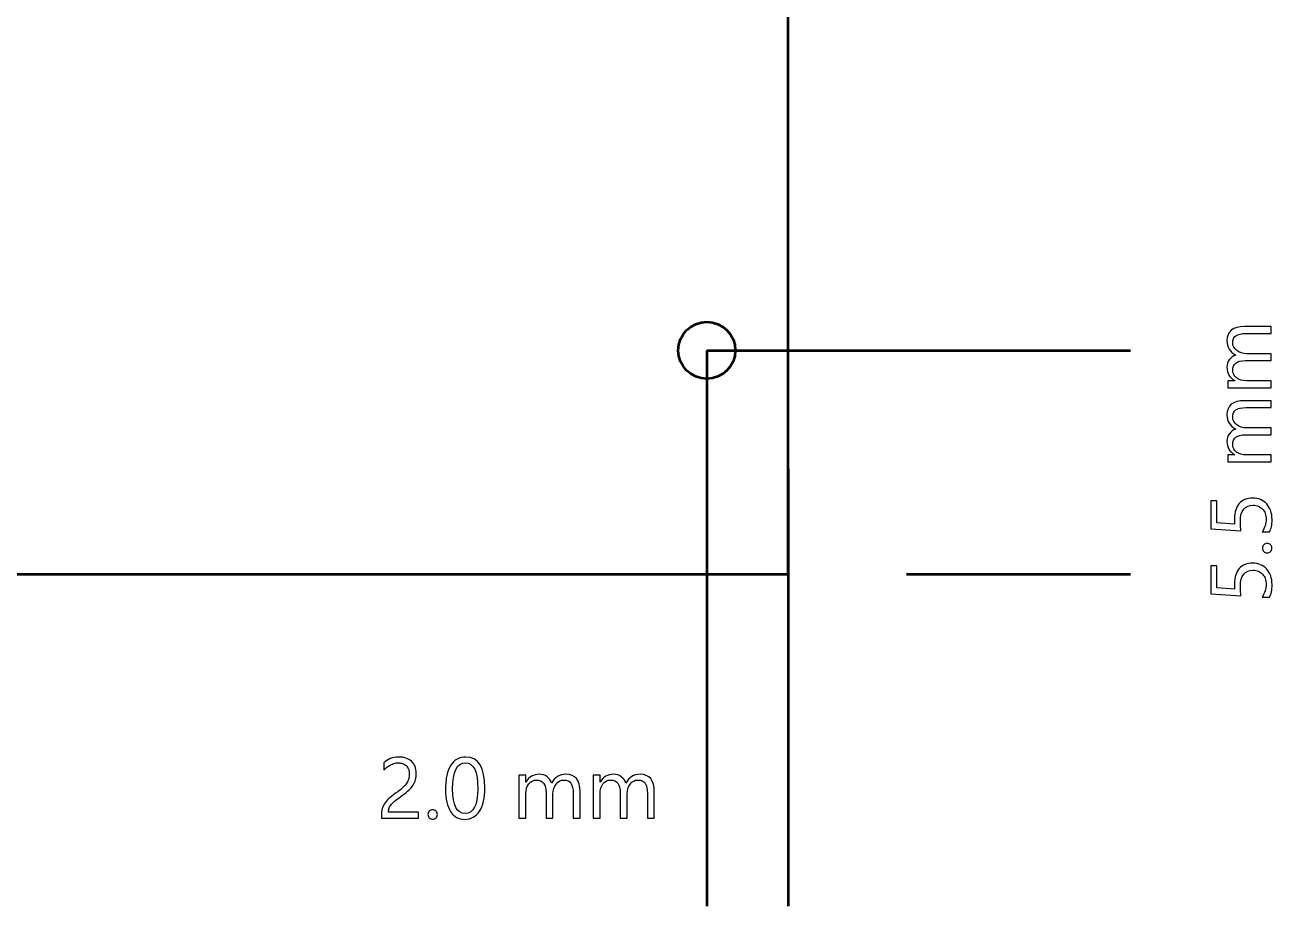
# Model space of a CAD drawing. Header units: centimetres. Extents: x -4.79 to 4.37, y -1.79 to 6.76.
# Drawn here: x -0.176 to 2.889, y -1.791 to 0.375 of the extents above; entities that cross this region are included whole.
import ezdxf

# ---------------------------------------------------------------- set-up
doc = ezdxf.new("R2010")
doc.units = ezdxf.units.CM
doc.header["$MEASUREMENT"] = 0
doc.layers.add('Layer 1', color=7, linetype='Continuous')

msp = doc.modelspace()

# ---------------------------------------------------------------- linework, layer by layer
at = {"layer": 'Layer 1', "lineweight": 53}
msp.add_lwpolyline([(-1.7, -0.975), (1.7, -0.975), (1.7, 0.975), (-1.7, 0.975), (-1.7, -0.975)], close=True, dxfattribs=at)
msp.add_ellipse((1.5, -0.42501), major_axis=(0, 0.07), ratio=1, dxfattribs=at)
at = {"layer": 'Layer 1'}
for points, knots in [([(2.8866, -0.36653), (2.8866, -0.36653), (2.8866, -0.38346), (2.8866, -0.38346), (2.8866, -0.38346), (2.8866, -0.38346), (2.82582, -0.38346), (2.82582, -0.38346), (2.82582, -0.38346), (2.8141, -0.38346), (2.80564, -0.3853), (2.80042, -0.3889), (2.80042, -0.3889), (2.79516, -0.39253), (2.79255, -0.3986), (2.79255, -0.40713), (2.79255, -0.40713), (2.79255, -0.41437), (2.79586, -0.42054), (2.80246, -0.42558), (2.80246, -0.42558), (2.80909, -0.43067), (2.817, -0.43321), (2.82624, -0.43321), (2.82624, -0.43321), (2.82624, -0.43321), (2.8866, -0.43321), (2.8866, -0.43321), (2.8866, -0.43321), (2.8866, -0.43321), (2.8866, -0.45014), (2.8866, -0.45014), (2.8866, -0.45014), (2.8866, -0.45014), (2.82377, -0.45014), (2.82377, -0.45014), (2.82377, -0.45014), (2.80296, -0.45014), (2.79255, -0.45818), (2.79255, -0.47423), (2.79255, -0.47423), (2.79255, -0.48168), (2.79565, -0.48778), (2.8019, -0.49261), (2.8019, -0.49261), (2.80814, -0.49745), (2.81626, -0.49985), (2.82624, -0.49985), (2.82624, -0.49985), (2.82624, -0.49985), (2.8866, -0.49985), (2.8866, -0.49985), (2.8866, -0.49985), (2.8866, -0.49985), (2.8866, -0.51681), (2.8866, -0.51681), (2.8866, -0.51681), (2.8866, -0.51681), (2.78077, -0.51681), (2.78077, -0.51681), (2.78077, -0.51681), (2.78077, -0.51681), (2.78077, -0.49985), (2.78077, -0.49985), (2.78077, -0.49985), (2.78077, -0.49985), (2.79752, -0.49985), (2.79752, -0.49985), (2.79752, -0.49985), (2.79752, -0.49985), (2.79752, -0.49942), (2.79752, -0.49942), (2.79752, -0.49942), (2.78468, -0.49194), (2.7783, -0.48097), (2.7783, -0.46658), (2.7783, -0.46658), (2.7783, -0.45935), (2.78031, -0.45303), (2.78433, -0.44767), (2.78433, -0.44767), (2.78835, -0.44227), (2.79364, -0.4386), (2.8002, -0.43659), (2.8002, -0.43659), (2.7856, -0.42876), (2.7783, -0.41705), (2.7783, -0.40145), (2.7783, -0.40145), (2.7783, -0.37817), (2.79265, -0.36653), (2.82137, -0.36653), (2.82137, -0.36653), (2.82137, -0.36653), (2.8866, -0.36653), (2.8866, -0.36653)], [0, 0, 0, 0, 0.04, 0.04, 0.04, 0.04, 0.08, 0.08, 0.08, 0.08, 0.12, 0.12, 0.12, 0.12, 0.16, 0.16, 0.16, 0.16, 0.2, 0.2, 0.2, 0.2, 0.24, 0.24, 0.24, 0.24, 0.28, 0.28, 0.28, 0.28, 0.32, 0.32, 0.32, 0.32, 0.36, 0.36, 0.36, 0.36, 0.4, 0.4, 0.4, 0.4, 0.44, 0.44, 0.44, 0.44, 0.48, 0.48, 0.48, 0.48, 0.52, 0.52, 0.52, 0.52, 0.56, 0.56, 0.56, 0.56, 0.6, 0.6, 0.6, 0.6, 0.64, 0.64, 0.64, 0.64, 0.68, 0.68, 0.68, 0.68, 0.72, 0.72, 0.72, 0.72, 0.76, 0.76, 0.76, 0.76, 0.8, 0.8, 0.8, 0.8, 0.84, 0.84, 0.84, 0.84, 0.88, 0.88, 0.88, 0.88, 0.92, 0.92, 0.92, 0.92, 1, 1, 1, 1]), ([(2.8866, -0.54885), (2.8866, -0.54885), (2.8866, -0.56578), (2.8866, -0.56578), (2.8866, -0.56578), (2.8866, -0.56578), (2.82582, -0.56578), (2.82582, -0.56578), (2.82582, -0.56578), (2.8141, -0.56578), (2.80564, -0.56762), (2.80042, -0.57122), (2.80042, -0.57122), (2.79516, -0.57485), (2.79255, -0.58092), (2.79255, -0.58945), (2.79255, -0.58945), (2.79255, -0.59669), (2.79586, -0.60286), (2.80246, -0.6079), (2.80246, -0.6079), (2.80909, -0.61299), (2.817, -0.61553), (2.82624, -0.61553), (2.82624, -0.61553), (2.82624, -0.61553), (2.8866, -0.61553), (2.8866, -0.61553), (2.8866, -0.61553), (2.8866, -0.61553), (2.8866, -0.63246), (2.8866, -0.63246), (2.8866, -0.63246), (2.8866, -0.63246), (2.82377, -0.63246), (2.82377, -0.63246), (2.82377, -0.63246), (2.80296, -0.63246), (2.79255, -0.6405), (2.79255, -0.65655), (2.79255, -0.65655), (2.79255, -0.664), (2.79565, -0.6701), (2.8019, -0.67493), (2.8019, -0.67493), (2.80814, -0.67977), (2.81626, -0.68217), (2.82624, -0.68217), (2.82624, -0.68217), (2.82624, -0.68217), (2.8866, -0.68217), (2.8866, -0.68217), (2.8866, -0.68217), (2.8866, -0.68217), (2.8866, -0.69913), (2.8866, -0.69913), (2.8866, -0.69913), (2.8866, -0.69913), (2.78077, -0.69913), (2.78077, -0.69913), (2.78077, -0.69913), (2.78077, -0.69913), (2.78077, -0.68217), (2.78077, -0.68217), (2.78077, -0.68217), (2.78077, -0.68217), (2.79752, -0.68217), (2.79752, -0.68217), (2.79752, -0.68217), (2.79752, -0.68217), (2.79752, -0.68174), (2.79752, -0.68174), (2.79752, -0.68174), (2.78468, -0.67426), (2.7783, -0.66329), (2.7783, -0.6489), (2.7783, -0.6489), (2.7783, -0.64167), (2.78031, -0.63535), (2.78433, -0.62999), (2.78433, -0.62999), (2.78835, -0.62459), (2.79364, -0.62092), (2.8002, -0.61891), (2.8002, -0.61891), (2.7856, -0.61108), (2.7783, -0.59937), (2.7783, -0.58377), (2.7783, -0.58377), (2.7783, -0.56049), (2.79265, -0.54885), (2.82137, -0.54885), (2.82137, -0.54885), (2.82137, -0.54885), (2.8866, -0.54885), (2.8866, -0.54885)], [0, 0, 0, 0, 0.04, 0.04, 0.04, 0.04, 0.08, 0.08, 0.08, 0.08, 0.12, 0.12, 0.12, 0.12, 0.16, 0.16, 0.16, 0.16, 0.2, 0.2, 0.2, 0.2, 0.24, 0.24, 0.24, 0.24, 0.28, 0.28, 0.28, 0.28, 0.32, 0.32, 0.32, 0.32, 0.36, 0.36, 0.36, 0.36, 0.4, 0.4, 0.4, 0.4, 0.44, 0.44, 0.44, 0.44, 0.48, 0.48, 0.48, 0.48, 0.52, 0.52, 0.52, 0.52, 0.56, 0.56, 0.56, 0.56, 0.6, 0.6, 0.6, 0.6, 0.64, 0.64, 0.64, 0.64, 0.68, 0.68, 0.68, 0.68, 0.72, 0.72, 0.72, 0.72, 0.76, 0.76, 0.76, 0.76, 0.8, 0.8, 0.8, 0.8, 0.84, 0.84, 0.84, 0.84, 0.88, 0.88, 0.88, 0.88, 0.92, 0.92, 0.92, 0.92, 1, 1, 1, 1]), ([(2.84134, -0.78821), (2.84857, -0.78821), (2.8551, -0.78945), (2.86095, -0.79195), (2.86095, -0.79195), (2.86681, -0.79442), (2.87185, -0.79795), (2.87605, -0.80254), (2.87605, -0.80254), (2.88025, -0.80712), (2.8835, -0.81266), (2.88579, -0.81912), (2.88579, -0.81912), (2.88805, -0.82561), (2.88918, -0.83281), (2.88918, -0.84071), (2.88918, -0.84071), (2.88918, -0.8545), (2.88713, -0.86473), (2.88297, -0.87144), (2.88297, -0.87144), (2.88297, -0.87144), (2.86501, -0.87144), (2.86501, -0.87144), (2.86501, -0.87144), (2.87147, -0.86135), (2.87471, -0.85105), (2.87471, -0.84053), (2.87471, -0.84053), (2.87471, -0.83513), (2.87394, -0.8303), (2.87235, -0.826), (2.87235, -0.826), (2.87076, -0.82169), (2.86854, -0.81803), (2.86572, -0.81499), (2.86572, -0.81499), (2.86289, -0.81196), (2.85947, -0.80963), (2.85548, -0.80801), (2.85548, -0.80801), (2.8515, -0.80638), (2.84712, -0.80557), (2.84236, -0.80557), (2.84236, -0.80557), (2.83273, -0.80557), (2.82515, -0.80882), (2.81968, -0.81531), (2.81968, -0.81531), (2.81421, -0.82176), (2.81146, -0.83118), (2.81146, -0.8435), (2.81146, -0.8435), (2.81146, -0.84551), (2.81149, -0.84762), (2.81156, -0.84981), (2.81156, -0.84981), (2.81163, -0.85203), (2.8117, -0.85422), (2.81181, -0.85644), (2.81181, -0.85644), (2.81192, -0.85863), (2.81206, -0.86078), (2.8122, -0.8629), (2.8122, -0.8629), (2.8123, -0.86498), (2.81248, -0.86692), (2.81269, -0.86861), (2.81269, -0.86861), (2.81269, -0.86861), (2.7384, -0.86357), (2.7384, -0.86357), (2.7384, -0.86357), (2.7384, -0.86357), (2.7384, -0.79502), (2.7384, -0.79502), (2.7384, -0.79502), (2.7384, -0.79502), (2.75367, -0.79502), (2.75367, -0.79502), (2.75367, -0.79502), (2.75367, -0.79502), (2.75367, -0.84889), (2.75367, -0.84889), (2.75367, -0.84889), (2.75367, -0.84889), (2.7972, -0.85189), (2.7972, -0.85189), (2.7972, -0.85189), (2.79706, -0.84967), (2.79692, -0.84734), (2.79685, -0.84487), (2.79685, -0.84487), (2.79675, -0.84237), (2.79668, -0.84018), (2.79668, -0.83824), (2.79668, -0.83824), (2.79668, -0.83037), (2.7977, -0.82335), (2.79978, -0.81714), (2.79978, -0.81714), (2.80186, -0.81097), (2.80479, -0.80571), (2.80863, -0.80141), (2.80863, -0.80141), (2.81244, -0.7971), (2.81714, -0.79382), (2.82268, -0.79157), (2.82268, -0.79157), (2.82821, -0.78934), (2.83442, -0.78821), (2.84134, -0.78821)], [0, 0, 0, 0, 0.0344828, 0.0344828, 0.0344828, 0.0344828, 0.0689655, 0.0689655, 0.0689655, 0.0689655, 0.1034483, 0.1034483, 0.1034483, 0.1034483, 0.137931, 0.137931, 0.137931, 0.137931, 0.1724138, 0.1724138, 0.1724138, 0.1724138, 0.2068966, 0.2068966, 0.2068966, 0.2068966, 0.2413793, 0.2413793, 0.2413793, 0.2413793, 0.2758621, 0.2758621, 0.2758621, 0.2758621, 0.3103448, 0.3103448, 0.3103448, 0.3103448, 0.3448276, 0.3448276, 0.3448276, 0.3448276, 0.3793103, 0.3793103, 0.3793103, 0.3793103, 0.4137931, 0.4137931, 0.4137931, 0.4137931, 0.4482759, 0.4482759, 0.4482759, 0.4482759, 0.4827586, 0.4827586, 0.4827586, 0.4827586, 0.5172414, 0.5172414, 0.5172414, 0.5172414, 0.5517241, 0.5517241, 0.5517241, 0.5517241, 0.5862069, 0.5862069, 0.5862069, 0.5862069, 0.6206897, 0.6206897, 0.6206897, 0.6206897, 0.6551724, 0.6551724, 0.6551724, 0.6551724, 0.6896552, 0.6896552, 0.6896552, 0.6896552, 0.7241379, 0.7241379, 0.7241379, 0.7241379, 0.7586207, 0.7586207, 0.7586207, 0.7586207, 0.7931034, 0.7931034, 0.7931034, 0.7931034, 0.8275862, 0.8275862, 0.8275862, 0.8275862, 0.862069, 0.862069, 0.862069, 0.862069, 0.8965517, 0.8965517, 0.8965517, 0.8965517, 0.9310345, 0.9310345, 0.9310345, 0.9310345, 1, 1, 1, 1]), ([(2.88886, -0.91123), (2.88886, -0.91441), (2.88773, -0.91709), (2.88547, -0.91935), (2.88547, -0.91935), (2.88318, -0.92157), (2.88046, -0.9227), (2.87729, -0.9227), (2.87729, -0.9227), (2.87411, -0.9227), (2.8714, -0.92157), (2.86907, -0.91935), (2.86907, -0.91935), (2.86677, -0.91709), (2.86561, -0.91441), (2.86561, -0.91123), (2.86561, -0.91123), (2.86561, -0.90799), (2.86677, -0.90524), (2.86907, -0.90294), (2.86907, -0.90294), (2.8714, -0.90069), (2.87411, -0.89956), (2.87729, -0.89956), (2.87729, -0.89956), (2.88046, -0.89956), (2.88318, -0.90069), (2.88547, -0.90294), (2.88547, -0.90294), (2.88773, -0.90524), (2.88886, -0.90799), (2.88886, -0.91123)], [0, 0, 0, 0, 0.1111111, 0.1111111, 0.1111111, 0.1111111, 0.2222222, 0.2222222, 0.2222222, 0.2222222, 0.3333333, 0.3333333, 0.3333333, 0.3333333, 0.4444444, 0.4444444, 0.4444444, 0.4444444, 0.5555556, 0.5555556, 0.5555556, 0.5555556, 0.6666667, 0.6666667, 0.6666667, 0.6666667, 0.7777778, 0.7777778, 0.7777778, 0.7777778, 1, 1, 1, 1]), ([(2.84134, -0.9482), (2.84857, -0.9482), (2.8551, -0.94944), (2.86095, -0.95194), (2.86095, -0.95194), (2.86681, -0.95441), (2.87185, -0.95794), (2.87605, -0.96253), (2.87605, -0.96253), (2.88025, -0.96711), (2.8835, -0.97265), (2.88579, -0.97911), (2.88579, -0.97911), (2.88805, -0.9856), (2.88918, -0.9928), (2.88918, -1.0007), (2.88918, -1.0007), (2.88918, -1.01449), (2.88713, -1.02472), (2.88297, -1.03143), (2.88297, -1.03143), (2.88297, -1.03143), (2.86501, -1.03143), (2.86501, -1.03143), (2.86501, -1.03143), (2.87147, -1.02134), (2.87471, -1.01104), (2.87471, -1.00052), (2.87471, -1.00052), (2.87471, -0.99512), (2.87394, -0.99029), (2.87235, -0.98599), (2.87235, -0.98599), (2.87076, -0.98168), (2.86854, -0.97802), (2.86572, -0.97498), (2.86572, -0.97498), (2.86289, -0.97195), (2.85947, -0.96962), (2.85548, -0.968), (2.85548, -0.968), (2.8515, -0.96637), (2.84712, -0.96556), (2.84236, -0.96556), (2.84236, -0.96556), (2.83273, -0.96556), (2.82515, -0.96881), (2.81968, -0.9753), (2.81968, -0.9753), (2.81421, -0.98175), (2.81146, -0.99117), (2.81146, -1.00349), (2.81146, -1.00349), (2.81146, -1.0055), (2.81149, -1.00761), (2.81156, -1.0098), (2.81156, -1.0098), (2.81163, -1.01202), (2.8117, -1.01421), (2.81181, -1.01643), (2.81181, -1.01643), (2.81192, -1.01862), (2.81206, -1.02077), (2.8122, -1.02289), (2.8122, -1.02289), (2.8123, -1.02497), (2.81248, -1.02691), (2.81269, -1.0286), (2.81269, -1.0286), (2.81269, -1.0286), (2.7384, -1.02356), (2.7384, -1.02356), (2.7384, -1.02356), (2.7384, -1.02356), (2.7384, -0.95501), (2.7384, -0.95501), (2.7384, -0.95501), (2.7384, -0.95501), (2.75367, -0.95501), (2.75367, -0.95501), (2.75367, -0.95501), (2.75367, -0.95501), (2.75367, -1.00888), (2.75367, -1.00888), (2.75367, -1.00888), (2.75367, -1.00888), (2.7972, -1.01188), (2.7972, -1.01188), (2.7972, -1.01188), (2.79706, -1.00966), (2.79692, -1.00733), (2.79685, -1.00486), (2.79685, -1.00486), (2.79675, -1.00236), (2.79668, -1.00017), (2.79668, -0.99823), (2.79668, -0.99823), (2.79668, -0.99036), (2.7977, -0.98334), (2.79978, -0.97713), (2.79978, -0.97713), (2.80186, -0.97096), (2.80479, -0.9657), (2.80863, -0.9614), (2.80863, -0.9614), (2.81244, -0.95709), (2.81714, -0.95381), (2.82268, -0.95156), (2.82268, -0.95156), (2.82821, -0.94933), (2.83442, -0.9482), (2.84134, -0.9482)], [0, 0, 0, 0, 0.0344828, 0.0344828, 0.0344828, 0.0344828, 0.0689655, 0.0689655, 0.0689655, 0.0689655, 0.1034483, 0.1034483, 0.1034483, 0.1034483, 0.137931, 0.137931, 0.137931, 0.137931, 0.1724138, 0.1724138, 0.1724138, 0.1724138, 0.2068966, 0.2068966, 0.2068966, 0.2068966, 0.2413793, 0.2413793, 0.2413793, 0.2413793, 0.2758621, 0.2758621, 0.2758621, 0.2758621, 0.3103448, 0.3103448, 0.3103448, 0.3103448, 0.3448276, 0.3448276, 0.3448276, 0.3448276, 0.3793103, 0.3793103, 0.3793103, 0.3793103, 0.4137931, 0.4137931, 0.4137931, 0.4137931, 0.4482759, 0.4482759, 0.4482759, 0.4482759, 0.4827586, 0.4827586, 0.4827586, 0.4827586, 0.5172414, 0.5172414, 0.5172414, 0.5172414, 0.5517241, 0.5517241, 0.5517241, 0.5517241, 0.5862069, 0.5862069, 0.5862069, 0.5862069, 0.6206897, 0.6206897, 0.6206897, 0.6206897, 0.6551724, 0.6551724, 0.6551724, 0.6551724, 0.6896552, 0.6896552, 0.6896552, 0.6896552, 0.7241379, 0.7241379, 0.7241379, 0.7241379, 0.7586207, 0.7586207, 0.7586207, 0.7586207, 0.7931034, 0.7931034, 0.7931034, 0.7931034, 0.8275862, 0.8275862, 0.8275862, 0.8275862, 0.862069, 0.862069, 0.862069, 0.862069, 0.8965517, 0.8965517, 0.8965517, 0.8965517, 0.9310345, 0.9310345, 0.9310345, 0.9310345, 1, 1, 1, 1]), ([(0.76894, -1.46599), (0.76894, -1.46144), (0.76823, -1.45749), (0.76682, -1.4541), (0.76682, -1.4541), (0.76541, -1.45075), (0.76347, -1.44792), (0.76104, -1.4457), (0.76104, -1.4457), (0.75857, -1.44344), (0.75571, -1.44179), (0.75239, -1.44069), (0.75239, -1.44069), (0.74908, -1.43956), (0.74551, -1.43903), (0.74163, -1.43903), (0.74163, -1.43903), (0.73835, -1.43903), (0.73511, -1.43946), (0.73193, -1.44038), (0.73193, -1.44038), (0.72876, -1.44126), (0.72569, -1.44249), (0.72269, -1.44408), (0.72269, -1.44408), (0.71969, -1.44567), (0.7168, -1.44757), (0.71401, -1.44976), (0.71401, -1.44976), (0.71119, -1.45198), (0.70861, -1.45442), (0.70618, -1.4571), (0.70618, -1.4571), (0.70618, -1.4571), (0.70618, -1.43893), (0.70618, -1.43893), (0.70618, -1.43893), (0.71094, -1.43431), (0.71627, -1.43078), (0.72216, -1.42831), (0.72216, -1.42831), (0.72805, -1.42588), (0.73525, -1.42464), (0.74372, -1.42464), (0.74372, -1.42464), (0.74978, -1.42464), (0.75539, -1.42552), (0.76054, -1.42729), (0.76054, -1.42729), (0.76573, -1.42905), (0.77021, -1.43163), (0.77398, -1.43498), (0.77398, -1.43498), (0.77779, -1.43836), (0.78076, -1.44253), (0.78295, -1.4475), (0.78295, -1.4475), (0.7851, -1.45248), (0.78619, -1.45816), (0.78619, -1.46454), (0.78619, -1.46454), (0.78619, -1.4704), (0.78552, -1.47572), (0.78418, -1.48049), (0.78418, -1.48049), (0.78284, -1.48521), (0.78079, -1.48969), (0.77808, -1.49389), (0.77808, -1.49389), (0.77536, -1.49813), (0.77194, -1.50215), (0.76778, -1.50599), (0.76778, -1.50599), (0.76365, -1.50987), (0.75881, -1.51379), (0.75321, -1.51778), (0.75321, -1.51778), (0.74626, -1.52275), (0.74054, -1.52698), (0.73602, -1.53051), (0.73602, -1.53051), (0.73151, -1.534), (0.72791, -1.53728), (0.72527, -1.54035), (0.72527, -1.54035), (0.72262, -1.54342), (0.72075, -1.54649), (0.71969, -1.54956), (0.71969, -1.54956), (0.7186, -1.55263), (0.71807, -1.55616), (0.71807, -1.56015), (0.71807, -1.56015), (0.71807, -1.56015), (0.79187, -1.56015), (0.79187, -1.56015), (0.79187, -1.56015), (0.79187, -1.56015), (0.79187, -1.57535), (0.79187, -1.57535), (0.79187, -1.57535), (0.79187, -1.57535), (0.70039, -1.57535), (0.70039, -1.57535), (0.70039, -1.57535), (0.70039, -1.57535), (0.70039, -1.56801), (0.70039, -1.56801), (0.70039, -1.56801), (0.70039, -1.56166), (0.7011, -1.55609), (0.70248, -1.55125), (0.70248, -1.55125), (0.70385, -1.54646), (0.70611, -1.54187), (0.70928, -1.53753), (0.70928, -1.53753), (0.71246, -1.53319), (0.71662, -1.52885), (0.72174, -1.52451), (0.72174, -1.52451), (0.72689, -1.52017), (0.73317, -1.51527), (0.74061, -1.50984), (0.74061, -1.50984), (0.74597, -1.50596), (0.75049, -1.50229), (0.75409, -1.49876), (0.75409, -1.49876), (0.75772, -1.49523), (0.76061, -1.49174), (0.76284, -1.48821), (0.76284, -1.48821), (0.76502, -1.48472), (0.76661, -1.48116), (0.76753, -1.47752), (0.76753, -1.47752), (0.76848, -1.47389), (0.76894, -1.47008), (0.76894, -1.46599)], [0, 0, 0, 0, 0.0277778, 0.0277778, 0.0277778, 0.0277778, 0.0555556, 0.0555556, 0.0555556, 0.0555556, 0.0833333, 0.0833333, 0.0833333, 0.0833333, 0.1111111, 0.1111111, 0.1111111, 0.1111111, 0.1388889, 0.1388889, 0.1388889, 0.1388889, 0.1666667, 0.1666667, 0.1666667, 0.1666667, 0.1944444, 0.1944444, 0.1944444, 0.1944444, 0.2222222, 0.2222222, 0.2222222, 0.2222222, 0.25, 0.25, 0.25, 0.25, 0.2777778, 0.2777778, 0.2777778, 0.2777778, 0.3055556, 0.3055556, 0.3055556, 0.3055556, 0.3333333, 0.3333333, 0.3333333, 0.3333333, 0.3611111, 0.3611111, 0.3611111, 0.3611111, 0.3888889, 0.3888889, 0.3888889, 0.3888889, 0.4166667, 0.4166667, 0.4166667, 0.4166667, 0.4444444, 0.4444444, 0.4444444, 0.4444444, 0.4722222, 0.4722222, 0.4722222, 0.4722222, 0.5, 0.5, 0.5, 0.5, 0.5277778, 0.5277778, 0.5277778, 0.5277778, 0.5555556, 0.5555556, 0.5555556, 0.5555556, 0.5833333, 0.5833333, 0.5833333, 0.5833333, 0.6111111, 0.6111111, 0.6111111, 0.6111111, 0.6388889, 0.6388889, 0.6388889, 0.6388889, 0.6666667, 0.6666667, 0.6666667, 0.6666667, 0.6944444, 0.6944444, 0.6944444, 0.6944444, 0.7222222, 0.7222222, 0.7222222, 0.7222222, 0.75, 0.75, 0.75, 0.75, 0.7777778, 0.7777778, 0.7777778, 0.7777778, 0.8055556, 0.8055556, 0.8055556, 0.8055556, 0.8333333, 0.8333333, 0.8333333, 0.8333333, 0.8611111, 0.8611111, 0.8611111, 0.8611111, 0.8888889, 0.8888889, 0.8888889, 0.8888889, 0.9166667, 0.9166667, 0.9166667, 0.9166667, 0.9444444, 0.9444444, 0.9444444, 0.9444444, 1, 1, 1, 1]), ([(0.95454, -1.50063), (0.95454, -1.51301), (0.95345, -1.52402), (0.95119, -1.53358), (0.95119, -1.53358), (0.94897, -1.54318), (0.94572, -1.55125), (0.94149, -1.55782), (0.94149, -1.55782), (0.93726, -1.56441), (0.93203, -1.56939), (0.92586, -1.57281), (0.92586, -1.57281), (0.91969, -1.57623), (0.9127, -1.57793), (0.90483, -1.57793), (0.90483, -1.57793), (0.89739, -1.57793), (0.89076, -1.5763), (0.88494, -1.57302), (0.88494, -1.57302), (0.87912, -1.56974), (0.87421, -1.56498), (0.87023, -1.5587), (0.87023, -1.5587), (0.8662, -1.55245), (0.86317, -1.54473), (0.86112, -1.53563), (0.86112, -1.53563), (0.85904, -1.52649), (0.85802, -1.51601), (0.85802, -1.50423), (0.85802, -1.50423), (0.85802, -1.49128), (0.85911, -1.47985), (0.86127, -1.46994), (0.86127, -1.46994), (0.86345, -1.45999), (0.86663, -1.4517), (0.87083, -1.44496), (0.87083, -1.44496), (0.87502, -1.43826), (0.88025, -1.43318), (0.88649, -1.42976), (0.88649, -1.42976), (0.89273, -1.42637), (0.89986, -1.42464), (0.90794, -1.42464), (0.90794, -1.42464), (0.93902, -1.42464), (0.95454, -1.44997), (0.95454, -1.50063)], [0, 0, 0, 0, 0.0714286, 0.0714286, 0.0714286, 0.0714286, 0.1428571, 0.1428571, 0.1428571, 0.1428571, 0.2142857, 0.2142857, 0.2142857, 0.2142857, 0.2857143, 0.2857143, 0.2857143, 0.2857143, 0.3571429, 0.3571429, 0.3571429, 0.3571429, 0.4285714, 0.4285714, 0.4285714, 0.4285714, 0.5, 0.5, 0.5, 0.5, 0.5714286, 0.5714286, 0.5714286, 0.5714286, 0.6428571, 0.6428571, 0.6428571, 0.6428571, 0.7142857, 0.7142857, 0.7142857, 0.7142857, 0.7857143, 0.7857143, 0.7857143, 0.7857143, 0.8571429, 0.8571429, 0.8571429, 0.8571429, 1, 1, 1, 1]), ([(0.93718, -1.50229), (0.93718, -1.4601), (0.92717, -1.43903), (0.90713, -1.43903), (0.90713, -1.43903), (0.88596, -1.43903), (0.87538, -1.46048), (0.87538, -1.50342), (0.87538, -1.50342), (0.87538, -1.54346), (0.88575, -1.56346), (0.90649, -1.56346), (0.90649, -1.56346), (0.92695, -1.56346), (0.93718, -1.54307), (0.93718, -1.50229)], [0, 0, 0, 0, 0.2, 0.2, 0.2, 0.2, 0.4, 0.4, 0.4, 0.4, 0.6, 0.6, 0.6, 0.6, 1, 1, 1, 1]), ([(1.18865, -1.57535), (1.18865, -1.57535), (1.17172, -1.57535), (1.17172, -1.57535), (1.17172, -1.57535), (1.17172, -1.57535), (1.17172, -1.51457), (1.17172, -1.51457), (1.17172, -1.51457), (1.17172, -1.50285), (1.16988, -1.49439), (1.16628, -1.48917), (1.16628, -1.48917), (1.16265, -1.48391), (1.15658, -1.4813), (1.14805, -1.4813), (1.14805, -1.4813), (1.14081, -1.4813), (1.13464, -1.48461), (1.1296, -1.49121), (1.1296, -1.49121), (1.12451, -1.49784), (1.12197, -1.50575), (1.12197, -1.51499), (1.12197, -1.51499), (1.12197, -1.51499), (1.12197, -1.57535), (1.12197, -1.57535), (1.12197, -1.57535), (1.12197, -1.57535), (1.10504, -1.57535), (1.10504, -1.57535), (1.10504, -1.57535), (1.10504, -1.57535), (1.10504, -1.51252), (1.10504, -1.51252), (1.10504, -1.51252), (1.10504, -1.49171), (1.097, -1.4813), (1.08095, -1.4813), (1.08095, -1.4813), (1.0735, -1.4813), (1.0674, -1.4844), (1.06257, -1.49065), (1.06257, -1.49065), (1.05773, -1.49689), (1.05533, -1.50501), (1.05533, -1.51499), (1.05533, -1.51499), (1.05533, -1.51499), (1.05533, -1.57535), (1.05533, -1.57535), (1.05533, -1.57535), (1.05533, -1.57535), (1.03837, -1.57535), (1.03837, -1.57535), (1.03837, -1.57535), (1.03837, -1.57535), (1.03837, -1.46952), (1.03837, -1.46952), (1.03837, -1.46952), (1.03837, -1.46952), (1.05533, -1.46952), (1.05533, -1.46952), (1.05533, -1.46952), (1.05533, -1.46952), (1.05533, -1.48627), (1.05533, -1.48627), (1.05533, -1.48627), (1.05533, -1.48627), (1.05576, -1.48627), (1.05576, -1.48627), (1.05576, -1.48627), (1.06324, -1.47343), (1.07421, -1.46705), (1.0886, -1.46705), (1.0886, -1.46705), (1.09583, -1.46705), (1.10215, -1.46906), (1.10751, -1.47308), (1.10751, -1.47308), (1.11291, -1.4771), (1.11658, -1.48239), (1.11859, -1.48895), (1.11859, -1.48895), (1.12642, -1.47435), (1.13813, -1.46705), (1.15373, -1.46705), (1.15373, -1.46705), (1.17701, -1.46705), (1.18865, -1.4814), (1.18865, -1.51012), (1.18865, -1.51012), (1.18865, -1.51012), (1.18865, -1.57535), (1.18865, -1.57535)], [0, 0, 0, 0, 0.04, 0.04, 0.04, 0.04, 0.08, 0.08, 0.08, 0.08, 0.12, 0.12, 0.12, 0.12, 0.16, 0.16, 0.16, 0.16, 0.2, 0.2, 0.2, 0.2, 0.24, 0.24, 0.24, 0.24, 0.28, 0.28, 0.28, 0.28, 0.32, 0.32, 0.32, 0.32, 0.36, 0.36, 0.36, 0.36, 0.4, 0.4, 0.4, 0.4, 0.44, 0.44, 0.44, 0.44, 0.48, 0.48, 0.48, 0.48, 0.52, 0.52, 0.52, 0.52, 0.56, 0.56, 0.56, 0.56, 0.6, 0.6, 0.6, 0.6, 0.64, 0.64, 0.64, 0.64, 0.68, 0.68, 0.68, 0.68, 0.72, 0.72, 0.72, 0.72, 0.76, 0.76, 0.76, 0.76, 0.8, 0.8, 0.8, 0.8, 0.84, 0.84, 0.84, 0.84, 0.88, 0.88, 0.88, 0.88, 0.92, 0.92, 0.92, 0.92, 1, 1, 1, 1]), ([(1.37097, -1.57535), (1.37097, -1.57535), (1.35404, -1.57535), (1.35404, -1.57535), (1.35404, -1.57535), (1.35404, -1.57535), (1.35404, -1.51457), (1.35404, -1.51457), (1.35404, -1.51457), (1.35404, -1.50285), (1.3522, -1.49439), (1.3486, -1.48917), (1.3486, -1.48917), (1.34497, -1.48391), (1.3389, -1.4813), (1.33037, -1.4813), (1.33037, -1.4813), (1.32313, -1.4813), (1.31696, -1.48461), (1.31192, -1.49121), (1.31192, -1.49121), (1.30683, -1.49784), (1.30429, -1.50575), (1.30429, -1.51499), (1.30429, -1.51499), (1.30429, -1.51499), (1.30429, -1.57535), (1.30429, -1.57535), (1.30429, -1.57535), (1.30429, -1.57535), (1.28736, -1.57535), (1.28736, -1.57535), (1.28736, -1.57535), (1.28736, -1.57535), (1.28736, -1.51252), (1.28736, -1.51252), (1.28736, -1.51252), (1.28736, -1.49171), (1.27932, -1.4813), (1.26327, -1.4813), (1.26327, -1.4813), (1.25582, -1.4813), (1.24972, -1.4844), (1.24489, -1.49065), (1.24489, -1.49065), (1.24005, -1.49689), (1.23765, -1.50501), (1.23765, -1.51499), (1.23765, -1.51499), (1.23765, -1.51499), (1.23765, -1.57535), (1.23765, -1.57535), (1.23765, -1.57535), (1.23765, -1.57535), (1.22069, -1.57535), (1.22069, -1.57535), (1.22069, -1.57535), (1.22069, -1.57535), (1.22069, -1.46952), (1.22069, -1.46952), (1.22069, -1.46952), (1.22069, -1.46952), (1.23765, -1.46952), (1.23765, -1.46952), (1.23765, -1.46952), (1.23765, -1.46952), (1.23765, -1.48627), (1.23765, -1.48627), (1.23765, -1.48627), (1.23765, -1.48627), (1.23808, -1.48627), (1.23808, -1.48627), (1.23808, -1.48627), (1.24556, -1.47343), (1.25653, -1.46705), (1.27092, -1.46705), (1.27092, -1.46705), (1.27815, -1.46705), (1.28447, -1.46906), (1.28983, -1.47308), (1.28983, -1.47308), (1.29523, -1.4771), (1.2989, -1.48239), (1.30091, -1.48895), (1.30091, -1.48895), (1.30874, -1.47435), (1.32045, -1.46705), (1.33605, -1.46705), (1.33605, -1.46705), (1.35933, -1.46705), (1.37097, -1.4814), (1.37097, -1.51012), (1.37097, -1.51012), (1.37097, -1.51012), (1.37097, -1.57535), (1.37097, -1.57535)], [0, 0, 0, 0, 0.04, 0.04, 0.04, 0.04, 0.08, 0.08, 0.08, 0.08, 0.12, 0.12, 0.12, 0.12, 0.16, 0.16, 0.16, 0.16, 0.2, 0.2, 0.2, 0.2, 0.24, 0.24, 0.24, 0.24, 0.28, 0.28, 0.28, 0.28, 0.32, 0.32, 0.32, 0.32, 0.36, 0.36, 0.36, 0.36, 0.4, 0.4, 0.4, 0.4, 0.44, 0.44, 0.44, 0.44, 0.48, 0.48, 0.48, 0.48, 0.52, 0.52, 0.52, 0.52, 0.56, 0.56, 0.56, 0.56, 0.6, 0.6, 0.6, 0.6, 0.64, 0.64, 0.64, 0.64, 0.68, 0.68, 0.68, 0.68, 0.72, 0.72, 0.72, 0.72, 0.76, 0.76, 0.76, 0.76, 0.8, 0.8, 0.8, 0.8, 0.84, 0.84, 0.84, 0.84, 0.88, 0.88, 0.88, 0.88, 0.92, 0.92, 0.92, 0.92, 1, 1, 1, 1]), ([(0.82627, -1.57761), (0.82309, -1.57761), (0.82041, -1.57648), (0.81815, -1.57422), (0.81815, -1.57422), (0.81593, -1.57193), (0.8148, -1.56921), (0.8148, -1.56604), (0.8148, -1.56604), (0.8148, -1.56286), (0.81593, -1.56015), (0.81815, -1.55782), (0.81815, -1.55782), (0.82041, -1.55552), (0.82309, -1.55436), (0.82627, -1.55436), (0.82627, -1.55436), (0.82951, -1.55436), (0.83226, -1.55552), (0.83456, -1.55782), (0.83456, -1.55782), (0.83681, -1.56015), (0.83794, -1.56286), (0.83794, -1.56604), (0.83794, -1.56604), (0.83794, -1.56921), (0.83681, -1.57193), (0.83456, -1.57422), (0.83456, -1.57422), (0.83226, -1.57648), (0.82951, -1.57761), (0.82627, -1.57761)], [0, 0, 0, 0, 0.1111111, 0.1111111, 0.1111111, 0.1111111, 0.2222222, 0.2222222, 0.2222222, 0.2222222, 0.3333333, 0.3333333, 0.3333333, 0.3333333, 0.4444444, 0.4444444, 0.4444444, 0.4444444, 0.5555556, 0.5555556, 0.5555556, 0.5555556, 0.6666667, 0.6666667, 0.6666667, 0.6666667, 0.7777778, 0.7777778, 0.7777778, 0.7777778, 1, 1, 1, 1])]:
    msp.add_open_spline(points, degree=3, knots=knots, dxfattribs=at)
at = {"layer": 'Layer 1', "lineweight": 53}
for points in [[(1.5, -0.42501), (1.5, -0.42501), (2.54106, -0.42501), (2.54106, -0.42501)], [(1.5, -0.42501), (1.5, -0.42501), (1.5, -1.79106), (1.5, -1.79106)], [(2.25, -0.42501), (2.25, -0.42501), (2.25, -0.42501), (2.25, -0.42501)], [(1.7, -0.71607), (1.7, -0.71607), (1.7, -1.79106), (1.7, -1.79106)], [(1.99106, -0.975), (1.99106, -0.975), (2.54106, -0.975), (2.54106, -0.975)], [(2.25, -0.975), (2.25, -0.975), (2.25, -0.975), (2.25, -0.975)], [(1.5, -1.5), (1.5, -1.5), (1.5, -1.5), (1.5, -1.5)], [(1.7, -1.5), (1.7, -1.5), (1.7, -1.5), (1.7, -1.5)]]:
    msp.add_open_spline(points, degree=3, dxfattribs=at)

doc.saveas('drawing.dxf')
